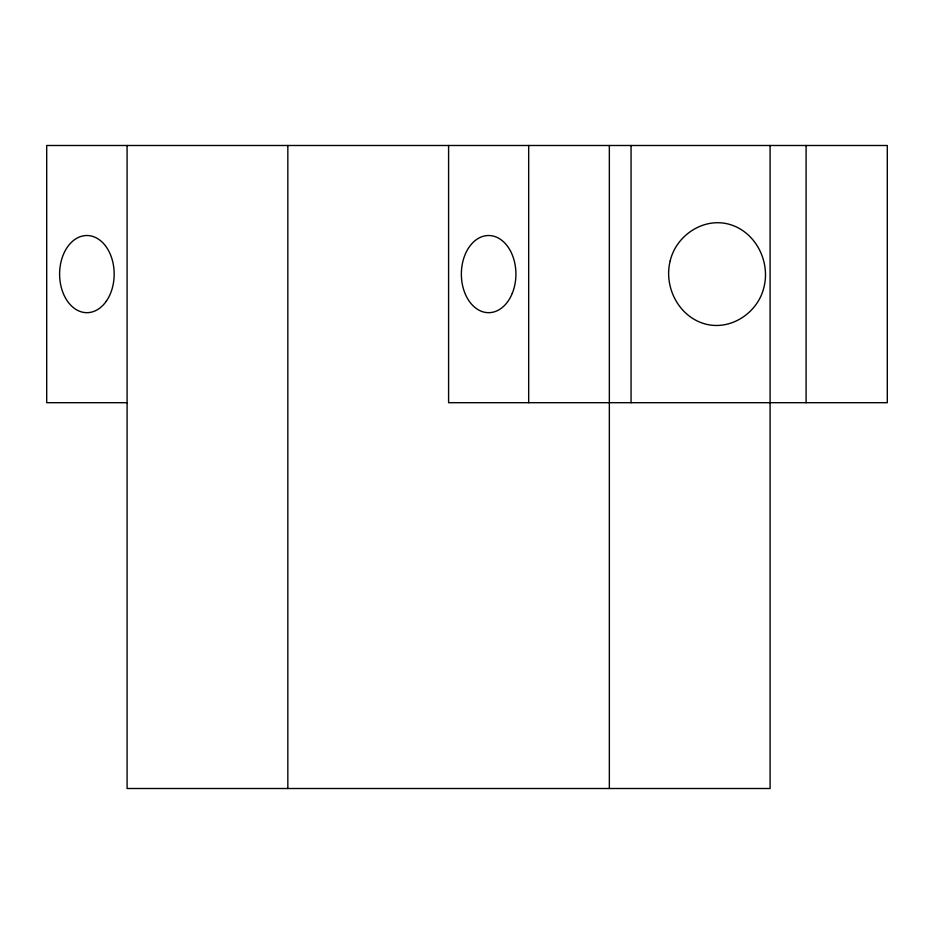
<?xml version="1.0" encoding="UTF-8"?>
<svg xmlns="http://www.w3.org/2000/svg" width="934" height="934" viewBox="0 0 934 934"><rect width="100%" height="100%" fill="white"/><g stroke="black" fill="none" stroke-linecap="round" stroke-linejoin="round"><path stroke-width="1.4" d="M127.082 402.694L46.7 402.694L46.7 145.494L887.3 145.494L887.3 402.694L448.589 402.694L448.589 145.494M806.089 145.494L806.089 402.694M770.095 145.494L770.095 788.506L127.082 788.506L127.082 145.494M631.057 145.494L631.057 402.694M609.342 145.494L609.342 788.506M528.679 145.494L528.679 402.694M287.835 145.494L287.835 788.506M670.215 260.784C663.56 286.586 678.399 316.229 704.516 323.783C730.318 331.266 757.883 312.983 763.907 287.403C770.573 261.602 755.734 231.959 729.617 224.405C703.816 216.922 676.251 235.205 670.215 260.784M106.184 301.378A38.586 27.284 -90 0 0 93.949 236.827A38.586 27.284 -90 0 0 60.535 284.076A38.586 27.284 -90 0 0 106.184 301.378M512.264 293.381A38.586 27.284 -90 0 0 488.634 235.52A38.586 27.284 -90 0 0 465.004 293.381A38.586 27.284 -90 0 0 512.264 293.381"/></g></svg>
